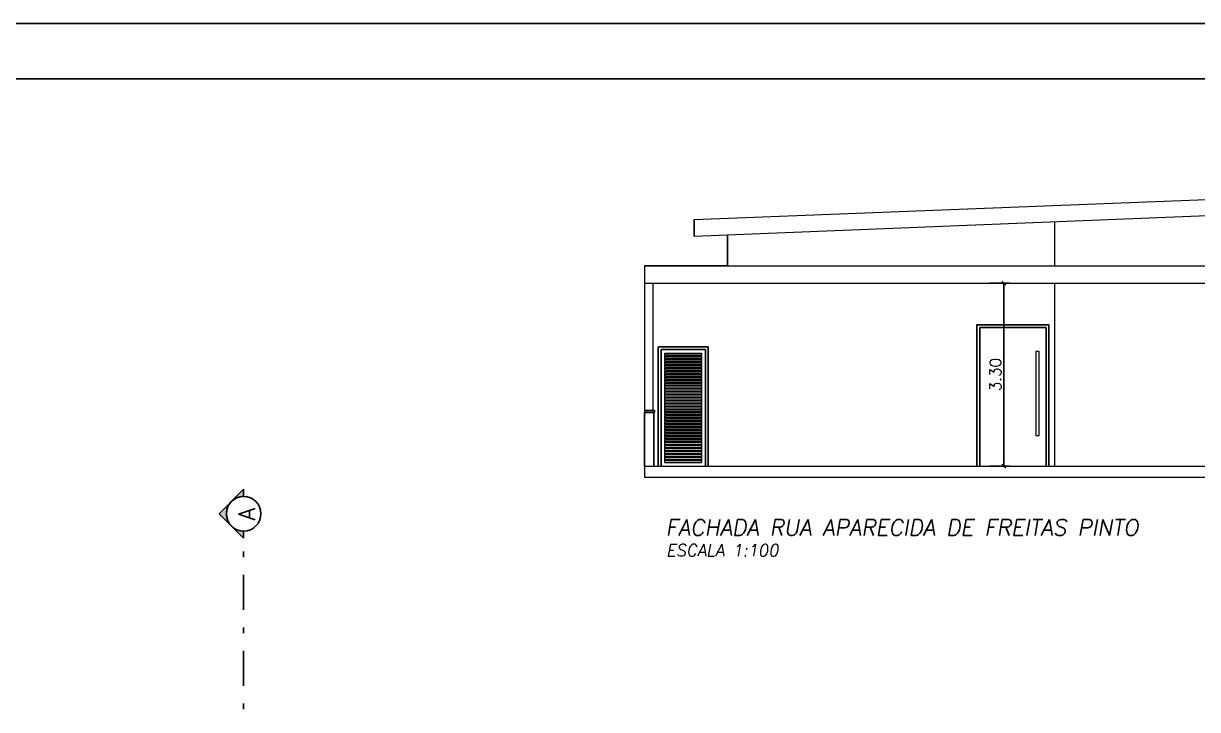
# Model space of a CAD drawing. Header units: metres. Extents: x 2690 to 3939, y 743 to 1123.
# Drawn here: x 3653.69 to 3674.88, y 801.61 to 813.99 of the extents above; entities that cross this region are included whole.
import ezdxf

# ---------------------------------------------------------------- set-up
doc = ezdxf.new("R2010")
doc.units = ezdxf.units.M
doc.header["$PDMODE"] = 35
doc.linetypes.add('DASHDOT2', pattern=[12.7, 6.35, -3.175, 0, -3.175])
for name, color, linetype in [('01', 1, 'Continuous'), ('03', 3, 'Continuous'), ('04', 4, 'Continuous'), ('caixilho', 2, 'Continuous'), ('FOLHA', 7, 'Continuous'), ('FOLHA - MARGEM', 3, 'Continuous'), ('TEXTO', 2, 'Continuous')]:
    doc.layers.add(name, color=color, linetype=linetype)
doc.layers.add('ALVENARIA', color=4, linetype='Continuous', lineweight=18)
doc.styles.add('ROMA', font='romans.shx')
doc.dimstyles.new('CORTE', dxfattribs={"dimscale": 0, "dimtxt": 0.2, "dimasz": 0.07, "dimexe": 0.1, "dimexo": 0.08, "dimgap": 0.05, "dimtad": 1, "dimzin": 4, "dimdsep": 46, "dimtxsty": 'ROMA', "dimblk": 'OBLIQUE', "dimcen": 0, "dimclrd": 1, "dimclre": 1, "dimclrt": 2, "dimaunit": 1, "dimadec": 0, "dimazin": 0, "dimtfac": 1, "dimtofl": 0, "dimtmove": 0, "dimatfit": 3, "dimldrblk": 'OBLIQUE', "dimfxl": 0.1, "dimtolj": 1, "dimtzin": 0, "dimarcsym": 0})

# ---------------------------------------------------------------- blocks, each defined once
blk = doc.blocks.new('_Oblique')
at = {"color": 0, "linetype": 'ByBlock', "lineweight": -2}
blk.add_line((-0.5, -0.5), (0.5, 0.5), dxfattribs=at)
blk = doc.blocks.new('*D200')
at = {"layer": '04', "color": 1, "lineweight": -2, "transparency": 16777216}
for p, q in [((3671.126, 809.304), (3671.482, 809.304)), ((3671.382, 809.304), (3671.382, 806.004)), ((3671.126, 806.004), (3671.482, 806.004))]:
    blk.add_line(p, q, dxfattribs=at)
at = {"layer": 'DEFPOINTS', "color": 0, "transparency": 16777216}
for p in [(3671.046, 809.304), (3671.046, 806.004), (3671.382, 806.004)]:
    blk.add_point(p, dxfattribs=at)
at = {"layer": '04', "color": 1, "lineweight": -2, "transparency": 16777216, "xscale": 0.07, "yscale": 0.07, "zscale": 0.07}
for p, rotation in [((3671.382, 809.304), 90), ((3671.382, 806.004), 270)]:
    blk.add_blockref('_Oblique', p, dxfattribs=dict(at, rotation=rotation))
at = {"layer": '04', "color": 2, "transparency": 16777216, "insert": (3671.232, 807.654), "char_height": 0.2, "attachment_point": 5, "rotation": 90, "style": 'ROMA'}
blk.add_mtext('\\A1;3.30', dxfattribs=at)

msp = doc.modelspace()

# ---------------------------------------------------------------- hatches: boundary and pattern name
at = {"layer": '01', "linetype": 'DASHDOT2', "ltscale": 0.1}
h = msp.add_hatch(color=2, dxfattribs=at)
edge = h.paths.add_edge_path()
edge.add_line((3657.665, 805.4565), (3657.665, 805.5859))
edge.add_line((3657.665, 805.5859), (3657.2231, 805.144))
edge.add_line((3657.2231, 805.144), (3657.665, 804.702))
edge.add_line((3657.665, 804.702), (3657.665, 804.8315))
edge.add_arc((3657.665, 805.144), 0.3125, 90, 270, ccw=False)

# ---------------------------------------------------------------- linework, layer by layer
at = {"layer": '01', "color": 2, "linetype": 'DASHDOT2', "ltscale": 0.1}
msp.add_line((3657.665, 762.3088), (3657.665, 804.8315), dxfattribs=at)
msp.add_lwpolyline([(3657.665, 805.4565), (3657.665, 805.5859), (3657.2231, 805.144), (3657.665, 804.702), (3657.665, 804.8315, -1)], format="xyb", close=True, dxfattribs=at)
at = {"layer": '01', "color": 2, "ltscale": 0.1}
msp.add_circle((3657.665, 805.144), 0.3125, dxfattribs=at)
at = {"layer": '04'}
for p, q in [((3665.7959, 810.1499), (3665.7959, 810.4494)), ((3666.3959, 809.6143), (3666.3959, 810.1735)), ((3664.8959, 809.6143), (3666.3959, 809.6143)), ((3664.8959, 807.0043), (3665.0759, 807.0043)), ((3665.0759, 806.9699), (3664.8959, 806.9699)), ((3664.8959, 806.0043), (3664.8959, 806.9699)), ((3665.0659, 806.9699), (3665.0659, 806.0043)), ((3665.0759, 807.0043), (3665.0759, 806.9699))]:
    msp.add_line(p, q, dxfattribs=at)
at = {"layer": 'ALVENARIA'}
for p, q in [((3665.7959, 810.4494), (3677.1836, 810.8971)), ((3665.7959, 810.1499), (3677.1955, 810.6077)), ((3672.2964, 810.4098), (3672.2959, 809.6143)), ((3664.8959, 809.6143), (3664.8959, 806.0043)), ((3664.8959, 809.6143), (3677.1959, 809.6143)), ((3664.8959, 809.3043), (3677.1959, 809.3043)), ((3665.0459, 809.3043), (3665.0459, 807.0043)), ((3672.2958, 809.3043), (3672.2941, 806.0043)), ((3664.8959, 806.0043), (3687.6159, 806.0043)), ((3664.8959, 806.0043), (3664.8959, 805.8043)), ((3664.8959, 805.8043), (3687.6159, 805.8043))]:
    msp.add_line(p, q, dxfattribs=at)
at = {"layer": 'caixilho'}
for p, q in [((3672.1959, 808.5543), (3670.8959, 808.5543)), ((3670.8959, 808.5543), (3670.8959, 806.0043)), ((3672.1459, 808.5043), (3670.9459, 808.5043)), ((3670.9459, 808.5043), (3670.9459, 806.0043)), ((3672.1459, 806.0043), (3672.1459, 808.5043)), ((3672.1959, 806.0043), (3672.1959, 808.5543))]:
    msp.add_line(p, q, dxfattribs=at)
at = {"layer": 'caixilho', "linetype": 'Continuous', "lineweight": 13}
for p, q in [((3665.2659, 808.0015), (3665.2659, 808.0403)), ((3665.2659, 808.0403), (3665.9259, 808.0403)), ((3665.2659, 808.0015), (3665.2659, 808.0403)), ((3665.2659, 808.0403), (3665.9259, 808.0403)), ((3665.9259, 808.0015), (3665.2659, 808.0015)), ((3665.2659, 808.0015), (3665.2659, 807.9865)), ((3665.9259, 808.0015), (3665.2659, 808.0015)), ((3665.2659, 808.0015), (3665.2659, 807.9865)), ((3665.2659, 807.9865), (3665.9259, 807.9865)), ((3665.2659, 807.9477), (3665.2659, 807.9865)), ((3665.2659, 807.9865), (3665.9259, 807.9865)), ((3665.2659, 807.9477), (3665.2659, 807.9865)), ((3665.9259, 808.0403), (3665.9259, 808.0015)), ((3665.9259, 808.0403), (3665.9259, 808.0015)), ((3665.9259, 807.9865), (3665.9259, 808.0015)), ((3665.9259, 807.9865), (3665.9259, 808.0015)), ((3665.9259, 807.9865), (3665.9259, 807.9477)), ((3665.9259, 807.9865), (3665.9259, 807.9477)), ((3665.9259, 807.9477), (3665.2659, 807.9477)), ((3665.2659, 807.9477), (3665.2659, 807.9327)), ((3665.9259, 807.9477), (3665.2659, 807.9477)), ((3665.2659, 807.9477), (3665.2659, 807.9327)), ((3665.2659, 807.9327), (3665.9259, 807.9327)), ((3665.2659, 807.8939), (3665.2659, 807.9327)), ((3665.2659, 807.9327), (3665.9259, 807.9327)), ((3665.2659, 807.8939), (3665.2659, 807.9327)), ((3665.9259, 807.8939), (3665.2659, 807.8939)), ((3665.2659, 807.8939), (3665.2659, 807.8789)), ((3665.9259, 807.8939), (3665.2659, 807.8939)), ((3665.2659, 807.8939), (3665.2659, 807.8789)), ((3665.2659, 807.8789), (3665.9259, 807.8789)), ((3665.2659, 807.8401), (3665.2659, 807.8789)), ((3665.2659, 807.8789), (3665.9259, 807.8789)), ((3665.2659, 807.8401), (3665.2659, 807.8789)), ((3665.9259, 807.8401), (3665.2659, 807.8401)), ((3665.2659, 807.8401), (3665.2659, 807.8251)), ((3665.9259, 807.8401), (3665.2659, 807.8401)), ((3665.2659, 807.8401), (3665.2659, 807.8251)), ((3665.2659, 807.8251), (3665.9259, 807.8251)), ((3665.2659, 807.7863), (3665.2659, 807.8251)), ((3665.2659, 807.8251), (3665.9259, 807.8251)), ((3665.2659, 807.7863), (3665.2659, 807.8251)), ((3665.9259, 807.7863), (3665.2659, 807.7863)), ((3665.2659, 807.7863), (3665.2659, 807.7713)), ((3665.9259, 807.7863), (3665.2659, 807.7863)), ((3665.2659, 807.7863), (3665.2659, 807.7713)), ((3665.9259, 807.9327), (3665.9259, 807.9477)), ((3665.9259, 807.9327), (3665.9259, 807.9477)), ((3665.9259, 807.9327), (3665.9259, 807.8939)), ((3665.9259, 807.9327), (3665.9259, 807.8939)), ((3665.9259, 807.8789), (3665.9259, 807.8939)), ((3665.9259, 807.8789), (3665.9259, 807.8939)), ((3665.9259, 807.8789), (3665.9259, 807.8401)), ((3665.9259, 807.8789), (3665.9259, 807.8401)), ((3665.9259, 807.8251), (3665.9259, 807.8401)), ((3665.9259, 807.8251), (3665.9259, 807.7863)), ((3665.9259, 807.7713), (3665.9259, 807.7863)), ((3665.2659, 807.7713), (3665.9259, 807.7713)), ((3665.2659, 807.7325), (3665.2659, 807.7713)), ((3665.2659, 807.7713), (3665.9259, 807.7713)), ((3665.2659, 807.7325), (3665.2659, 807.7713)), ((3665.9259, 807.7325), (3665.2659, 807.7325)), ((3665.2659, 807.7325), (3665.2659, 807.7175)), ((3665.9259, 807.7325), (3665.2659, 807.7325)), ((3665.2659, 807.7325), (3665.2659, 807.7175)), ((3665.2659, 807.7175), (3665.9259, 807.7175)), ((3665.2659, 807.6787), (3665.2659, 807.7175)), ((3665.2659, 807.7175), (3665.9259, 807.7175)), ((3665.2659, 807.6787), (3665.2659, 807.7175)), ((3665.9259, 807.6787), (3665.2659, 807.6787)), ((3665.2659, 807.6787), (3665.2659, 807.6637)), ((3665.9259, 807.6787), (3665.2659, 807.6787)), ((3665.2659, 807.6787), (3665.2659, 807.6637)), ((3665.2659, 807.6637), (3665.9259, 807.6637)), ((3665.2659, 807.6249), (3665.2659, 807.6637)), ((3665.2659, 807.6637), (3665.9259, 807.6637)), ((3665.2659, 807.6249), (3665.2659, 807.6637)), ((3665.9259, 807.6249), (3665.2659, 807.6249)), ((3665.2659, 807.6249), (3665.2659, 807.6099)), ((3665.9259, 807.6249), (3665.2659, 807.6249)), ((3665.2659, 807.6249), (3665.2659, 807.6099)), ((3665.2659, 807.6099), (3665.9259, 807.6099)), ((3665.2659, 807.5711), (3665.2659, 807.6099)), ((3665.2659, 807.6099), (3665.9259, 807.6099)), ((3665.2659, 807.5711), (3665.2659, 807.6099)), ((3665.9259, 807.5711), (3665.2659, 807.5711)), ((3665.2659, 807.5711), (3665.2659, 807.5561)), ((3665.9259, 807.5711), (3665.2659, 807.5711)), ((3665.2659, 807.5711), (3665.2659, 807.5561)), ((3665.9259, 807.7713), (3665.9259, 807.7325)), ((3665.9259, 807.7175), (3665.9259, 807.7325)), ((3665.9259, 807.7175), (3665.9259, 807.6787)), ((3665.9259, 807.6637), (3665.9259, 807.6787)), ((3665.9259, 807.6637), (3665.9259, 807.6249)), ((3665.9259, 807.6099), (3665.9259, 807.6249)), ((3665.9259, 807.6099), (3665.9259, 807.5711)), ((3665.9259, 807.5561), (3665.9259, 807.5711)), ((3665.2659, 807.5561), (3665.9259, 807.5561)), ((3665.2659, 807.5173), (3665.2659, 807.5561)), ((3665.2659, 807.5561), (3665.9259, 807.5561)), ((3665.2659, 807.5173), (3665.2659, 807.5561)), ((3665.9259, 807.5173), (3665.2659, 807.5173)), ((3665.2659, 807.5173), (3665.2659, 807.5023)), ((3665.9259, 807.5173), (3665.2659, 807.5173)), ((3665.2659, 807.5173), (3665.2659, 807.5023)), ((3665.2659, 807.5023), (3665.9259, 807.5023)), ((3665.2659, 807.4635), (3665.2659, 807.5023)), ((3665.2659, 807.5023), (3665.9259, 807.5023)), ((3665.2659, 807.4635), (3665.2659, 807.5023)), ((3665.9259, 807.4635), (3665.2659, 807.4635)), ((3665.2659, 807.4635), (3665.2659, 807.4485)), ((3665.9259, 807.4635), (3665.2659, 807.4635)), ((3665.2659, 807.4635), (3665.2659, 807.4485)), ((3665.2659, 807.4485), (3665.9259, 807.4485)), ((3665.2659, 807.4097), (3665.2659, 807.4485)), ((3665.2659, 807.4485), (3665.9259, 807.4485)), ((3665.2659, 807.4097), (3665.2659, 807.4485)), ((3665.9259, 807.4097), (3665.2659, 807.4097)), ((3665.2659, 807.4097), (3665.2659, 807.3947)), ((3665.9259, 807.4097), (3665.2659, 807.4097)), ((3665.2659, 807.4097), (3665.2659, 807.3947)), ((3665.2659, 807.3947), (3665.9259, 807.3947)), ((3665.2659, 807.3559), (3665.2659, 807.3947)), ((3665.2659, 807.3947), (3665.9259, 807.3947)), ((3665.2659, 807.3559), (3665.2659, 807.3947)), ((3665.9259, 807.3559), (3665.2659, 807.3559)), ((3665.2659, 807.3559), (3665.2659, 807.3409)), ((3665.9259, 807.3559), (3665.2659, 807.3559)), ((3665.2659, 807.3559), (3665.2659, 807.3409)), ((3665.9259, 807.5561), (3665.9259, 806.0683)), ((3665.9259, 807.514), (3665.9259, 807.5173)), ((3665.2659, 807.3409), (3665.9259, 807.3409)), ((3665.2659, 807.3021), (3665.2659, 807.3409)), ((3665.2659, 807.3409), (3665.9259, 807.3409)), ((3665.2659, 807.3021), (3665.2659, 807.3409)), ((3665.9259, 807.3021), (3665.2659, 807.3021)), ((3665.2659, 807.3021), (3665.2659, 807.2871)), ((3665.9259, 807.3021), (3665.2659, 807.3021)), ((3665.2659, 807.3021), (3665.2659, 807.2871)), ((3665.2659, 807.2871), (3665.9259, 807.2871)), ((3665.2659, 807.2483), (3665.2659, 807.2871)), ((3665.2659, 807.2871), (3665.9259, 807.2871)), ((3665.2659, 807.2483), (3665.2659, 807.2871)), ((3665.9259, 807.2483), (3665.2659, 807.2483)), ((3665.2659, 807.2483), (3665.2659, 807.2333)), ((3665.9259, 807.2483), (3665.2659, 807.2483)), ((3665.2659, 807.2483), (3665.2659, 807.2333)), ((3665.2659, 807.2333), (3665.9259, 807.2333)), ((3665.2659, 807.1945), (3665.2659, 807.2333)), ((3665.2659, 807.2333), (3665.9259, 807.2333)), ((3665.2659, 807.1945), (3665.2659, 807.2333)), ((3665.9259, 807.1945), (3665.2659, 807.1945)), ((3665.2659, 807.1945), (3665.2659, 807.1795)), ((3665.9259, 807.1945), (3665.2659, 807.1945)), ((3665.2659, 807.1945), (3665.2659, 807.1795)), ((3665.2659, 807.1795), (3665.9259, 807.1795)), ((3665.2659, 807.1407), (3665.2659, 807.1795)), ((3665.2659, 807.1795), (3665.9259, 807.1795)), ((3665.2659, 807.1407), (3665.2659, 807.1795)), ((3665.9259, 807.1407), (3665.2659, 807.1407)), ((3665.2659, 807.1407), (3665.2659, 807.1257)), ((3665.9259, 807.1407), (3665.2659, 807.1407)), ((3665.2659, 807.1407), (3665.2659, 807.1257)), ((3665.7426, 807.1407), (3665.6817, 807.1407)), ((3665.2659, 807.1257), (3665.9259, 807.1257)), ((3665.2659, 807.0869), (3665.2659, 807.1257)), ((3665.2659, 807.1257), (3665.9259, 807.1257)), ((3665.2659, 807.0869), (3665.2659, 807.1257)), ((3665.9259, 807.0869), (3665.2659, 807.0869)), ((3665.2659, 807.0869), (3665.2659, 807.0719)), ((3665.9259, 807.0869), (3665.2659, 807.0869)), ((3665.2659, 807.0869), (3665.2659, 807.0719)), ((3665.2659, 807.0719), (3665.9259, 807.0719)), ((3665.2659, 807.0331), (3665.2659, 807.0719)), ((3665.2659, 807.0719), (3665.9259, 807.0719)), ((3665.2659, 807.0331), (3665.2659, 807.0719)), ((3665.9259, 807.0331), (3665.2659, 807.0331)), ((3665.2659, 807.0331), (3665.2659, 807.0181)), ((3665.9259, 807.0331), (3665.2659, 807.0331)), ((3665.2659, 807.0331), (3665.2659, 807.0181)), ((3665.2659, 807.0181), (3665.9259, 807.0181)), ((3665.2659, 806.9793), (3665.2659, 807.0181)), ((3665.2659, 807.0181), (3665.9259, 807.0181)), ((3665.2659, 806.9793), (3665.2659, 807.0181)), ((3665.9259, 806.9793), (3665.2659, 806.9793)), ((3665.2659, 806.9793), (3665.2659, 806.9643)), ((3665.9259, 806.9793), (3665.2659, 806.9793)), ((3665.2659, 806.9793), (3665.2659, 806.9643)), ((3665.2659, 806.9643), (3665.9259, 806.9643)), ((3665.2659, 806.9255), (3665.2659, 806.9643)), ((3665.2659, 806.9643), (3665.9259, 806.9643)), ((3665.2659, 806.9255), (3665.2659, 806.9643)), ((3665.6867, 807.1257), (3665.7385, 807.1257)), ((3665.9259, 806.9255), (3665.2659, 806.9255)), ((3665.2659, 806.9255), (3665.2659, 806.9105)), ((3665.9259, 806.9255), (3665.2659, 806.9255)), ((3665.2659, 806.9255), (3665.2659, 806.9105)), ((3665.2659, 806.9105), (3665.9259, 806.9105)), ((3665.2659, 806.8717), (3665.2659, 806.9105)), ((3665.2659, 806.9105), (3665.9259, 806.9105)), ((3665.2659, 806.8717), (3665.2659, 806.9105)), ((3665.9259, 806.8717), (3665.2659, 806.8717)), ((3665.2659, 806.8717), (3665.2659, 806.8567)), ((3665.9259, 806.8717), (3665.2659, 806.8717)), ((3665.2659, 806.8717), (3665.2659, 806.8567)), ((3665.2659, 806.8567), (3665.9259, 806.8567)), ((3665.2659, 806.8179), (3665.2659, 806.8567)), ((3665.2659, 806.8567), (3665.9259, 806.8567)), ((3665.2659, 806.8179), (3665.2659, 806.8567)), ((3665.9259, 806.8179), (3665.2659, 806.8179)), ((3665.2659, 806.8179), (3665.2659, 806.8029)), ((3665.9259, 806.8179), (3665.2659, 806.8179)), ((3665.2659, 806.8179), (3665.2659, 806.8029)), ((3665.2659, 806.8029), (3665.9259, 806.8029)), ((3665.2659, 806.7641), (3665.2659, 806.8029)), ((3665.2659, 806.8029), (3665.9259, 806.8029)), ((3665.2659, 806.7641), (3665.2659, 806.8029)), ((3665.9259, 806.7641), (3665.2659, 806.7641)), ((3665.2659, 806.7641), (3665.2659, 806.7491)), ((3665.9259, 806.7641), (3665.2659, 806.7641)), ((3665.2659, 806.7641), (3665.2659, 806.7491)), ((3665.2659, 806.7491), (3665.9259, 806.7491)), ((3665.2659, 806.7103), (3665.2659, 806.7491)), ((3665.2659, 806.7491), (3665.9259, 806.7491)), ((3665.2659, 806.7103), (3665.2659, 806.7491)), ((3665.9259, 806.7103), (3665.2659, 806.7103)), ((3665.2659, 806.7103), (3665.2659, 806.6953)), ((3665.9259, 806.7103), (3665.2659, 806.7103)), ((3665.2659, 806.7103), (3665.2659, 806.6953)), ((3665.2659, 806.6953), (3665.9259, 806.6953)), ((3665.2659, 806.6565), (3665.2659, 806.6953)), ((3665.2659, 806.6953), (3665.9259, 806.6953)), ((3665.2659, 806.6565), (3665.2659, 806.6953)), ((3665.9259, 806.6565), (3665.2659, 806.6565)), ((3665.2659, 806.6565), (3665.2659, 806.6415)), ((3665.9259, 806.6565), (3665.2659, 806.6565)), ((3665.2659, 806.6565), (3665.2659, 806.6415)), ((3665.2659, 806.6415), (3665.9259, 806.6415)), ((3665.2659, 806.6027), (3665.2659, 806.6415)), ((3665.2659, 806.6415), (3665.9259, 806.6415)), ((3665.2659, 806.6027), (3665.2659, 806.6415)), ((3665.9259, 806.6027), (3665.2659, 806.6027)), ((3665.2659, 806.6027), (3665.2659, 806.5877)), ((3665.9259, 806.6027), (3665.2659, 806.6027)), ((3665.2659, 806.6027), (3665.2659, 806.5877)), ((3665.2659, 806.5877), (3665.9259, 806.5877)), ((3665.2659, 806.5489), (3665.2659, 806.5877)), ((3665.2659, 806.5877), (3665.9259, 806.5877)), ((3665.2659, 806.5489), (3665.2659, 806.5877)), ((3665.9259, 806.5489), (3665.2659, 806.5489)), ((3665.2659, 806.5489), (3665.2659, 806.5339)), ((3665.9259, 806.5489), (3665.2659, 806.5489)), ((3665.2659, 806.5489), (3665.2659, 806.5339)), ((3665.2659, 806.5339), (3665.9259, 806.5339)), ((3665.2659, 806.4951), (3665.2659, 806.5339)), ((3665.2659, 806.5339), (3665.9259, 806.5339)), ((3665.2659, 806.4951), (3665.2659, 806.5339)), ((3665.9259, 806.4951), (3665.2659, 806.4951)), ((3665.2659, 806.4951), (3665.2659, 806.4801)), ((3665.9259, 806.4951), (3665.2659, 806.4951)), ((3665.2659, 806.4951), (3665.2659, 806.4801)), ((3665.2659, 806.4801), (3665.9259, 806.4801)), ((3665.2659, 806.4413), (3665.2659, 806.4801)), ((3665.2659, 806.4801), (3665.9259, 806.4801)), ((3665.2659, 806.4413), (3665.2659, 806.4801)), ((3665.9259, 806.4413), (3665.2659, 806.4413)), ((3665.2659, 806.4413), (3665.2659, 806.4263)), ((3665.9259, 806.4413), (3665.2659, 806.4413)), ((3665.2659, 806.4413), (3665.2659, 806.4263)), ((3665.2659, 806.4263), (3665.9259, 806.4263)), ((3665.2659, 806.3875), (3665.2659, 806.4263)), ((3665.2659, 806.4263), (3665.9259, 806.4263)), ((3665.2659, 806.3875), (3665.2659, 806.4263)), ((3665.9259, 806.3875), (3665.2659, 806.3875)), ((3665.2659, 806.3875), (3665.2659, 806.3725)), ((3665.9259, 806.3875), (3665.2659, 806.3875)), ((3665.2659, 806.3875), (3665.2659, 806.3725)), ((3665.2659, 806.3725), (3665.9259, 806.3725)), ((3665.2659, 806.3337), (3665.2659, 806.3725)), ((3665.2659, 806.3725), (3665.9259, 806.3725)), ((3665.2659, 806.3337), (3665.2659, 806.3725)), ((3665.9259, 806.3337), (3665.2659, 806.3337)), ((3665.2659, 806.3337), (3665.2659, 806.3187)), ((3665.9259, 806.3337), (3665.2659, 806.3337)), ((3665.2659, 806.3337), (3665.2659, 806.3187)), ((3665.2659, 806.3187), (3665.9259, 806.3187)), ((3665.2659, 806.2799), (3665.2659, 806.3187)), ((3665.2659, 806.3187), (3665.9259, 806.3187)), ((3665.2659, 806.2799), (3665.2659, 806.3187)), ((3665.9259, 806.2799), (3665.2659, 806.2799)), ((3665.2659, 806.2799), (3665.2659, 806.2649)), ((3665.9259, 806.2799), (3665.2659, 806.2799)), ((3665.2659, 806.2799), (3665.2659, 806.2649)), ((3665.2659, 806.2649), (3665.9259, 806.2649)), ((3665.2659, 806.2261), (3665.2659, 806.2649)), ((3665.2659, 806.2649), (3665.9259, 806.2649)), ((3665.2659, 806.2261), (3665.2659, 806.2649)), ((3665.9259, 806.2261), (3665.2659, 806.2261)), ((3665.2659, 806.2261), (3665.2659, 806.2111)), ((3665.9259, 806.2261), (3665.2659, 806.2261)), ((3665.2659, 806.2261), (3665.2659, 806.2111)), ((3665.2659, 806.2111), (3665.9259, 806.2111)), ((3665.2659, 806.1723), (3665.2659, 806.2111)), ((3665.2659, 806.2111), (3665.9259, 806.2111)), ((3665.2659, 806.0683), (3665.2659, 806.2111)), ((3665.9259, 806.1723), (3665.2659, 806.1723)), ((3665.9259, 806.1723), (3665.2659, 806.1723)), ((3665.2659, 806.1573), (3665.9259, 806.1573)), ((3665.9259, 806.1185), (3665.2659, 806.1185)), ((3665.9259, 806.1185), (3665.2659, 806.1185)), ((3665.2659, 806.1035), (3665.9259, 806.1035)), ((3665.2659, 806.0683), (3665.9259, 806.0683))]:
    msp.add_line(p, q, dxfattribs=at)
at = {"layer": 'caixilho'}
for points in [[(3666.0459, 806.0043), (3666.0459, 808.1543), (3665.1459, 808.1543), (3665.1459, 806.0043)], [(3665.9959, 806.0043), (3665.9959, 808.1043), (3665.1959, 808.1043), (3665.1959, 806.0043)]]:
    msp.add_lwpolyline(points, dxfattribs=at)
at = {"layer": 'caixilho', "linetype": 'Continuous', "lineweight": 13}
msp.add_lwpolyline([(3672.0186, 808.073), (3671.9599, 808.073), (3671.9599, 806.5558), (3672.0186, 806.5558)], close=True, dxfattribs=at)
at = {"layer": 'FOLHA'}
msp.add_lwpolyline([(3645.3446, 754.5874), (3726.9446, 754.5874), (3726.9446, 813.9874), (3642.8446, 813.9874), (3642.8446, 754.5874)], dxfattribs=at)
at = {"layer": 'FOLHA - MARGEM', "linetype": 'Continuous'}
msp.add_line((3725.9446, 812.9874), (3646.3446, 812.9874), dxfattribs=at)

# ---------------------------------------------------------------- texts
at = {"layer": '03', "ltscale": 0.05, "style": 'ROMA', "text_generation_flag": 2}
msp.add_text('A', height=0.3, rotation=90, dxfattribs=at).set_placement((3657.8718, 805.2532))
at = {"layer": 'TEXTO', "color": 3, "ltscale": 0.05, "style": 'ROMA', "oblique": 10}
msp.add_text('FACHADA RUA APARECIDA DE FREITAS PINTO ', height=0.288, dxfattribs=at).set_placement((3665.2803, 804.7519))
at = {"layer": 'TEXTO', "color": 2, "ltscale": 0.05, "style": 'ROMA', "oblique": 10}
msp.add_text('ESCALA 1:100', height=0.216, dxfattribs=at).set_placement((3665.2896, 804.3763))

# ---------------------------------------------------------------- dimensions: what is measured, and where the dimension line sits
at = {"layer": '04'}
dim = msp.add_linear_dim(base=(3671.3822, 806.0043), p1=(3671.0459, 809.3043), p2=(3671.0459, 806.0043), angle=90, dimstyle='CORTE', override={"dimscale": 1}, dxfattribs=at)
dim.commit()
dim.dimension.update_dxf_attribs({"geometry": '*D200', "text_midpoint": (3671.2322, 807.6543)})

doc.saveas('drawing.dxf')
